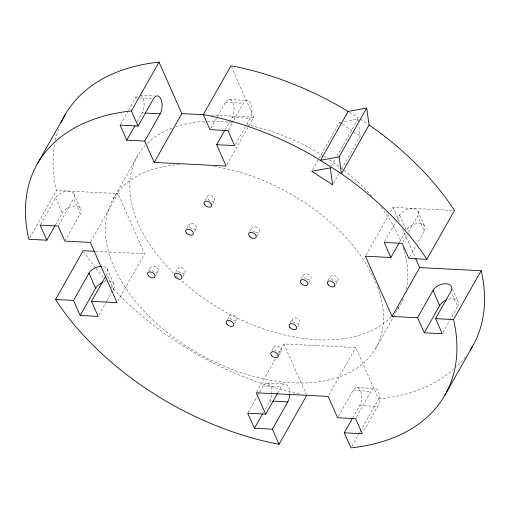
<?xml version="1.0" encoding="UTF-8"?>
<svg xmlns="http://www.w3.org/2000/svg" width="510" height="510" viewBox="0 0 510 510"><rect width="100%" height="100%" fill="white"/><g stroke="black" fill="none" stroke-linecap="round" stroke-linejoin="round"><path stroke-width="0.38" stroke-dasharray="2.55 1.91" d="M29.631 237.915L56.482 190.459L56.068 188.847A234.307 142.959 29.5 0 1 54.659 143.852M40.551 224.457L55.603 197.848A10.41 6.375 -23.9 0 1 68.652 191.123A10.41 6.375 -23.9 0 1 73.58 198.753L80.255 213.811L65.586 239.732M55.329 225.184L62.271 212.906A10.41 6.375 -23.9 0 1 75.327 206.18A10.41 6.375 -23.9 0 1 80.255 213.811M58.529 225.363L73.58 198.753M120.481 124.434L128.195 110.791M128.584 110.109L135.532 97.831A10.41 5.234 -87.1 0 1 138.012 95.249M137.184 121.756L142.201 112.888A10.41 5.234 -87.1 0 0 140.715 95.376M113.175 199.034L137.553 155.952M90.697 241.695L117.931 193.551L56.482 190.459M106.163 275.4L106.934 274.036A10.41 6.375 -23.9 0 0 102.006 266.405M98.94 315.014L106.654 301.372M107.043 300.69L112.449 291.14M112.831 290.458L113.602 289.094L106.934 274.036M210.757 128.278L216.935 117.364M217.324 116.682L225.426 102.357A10.41 5.234 -87.1 0 1 232.828 102.701A10.41 5.234 -87.1 0 1 232.095 117.408L225.152 129.687M117.765 301.231L144.611 253.776L117.931 193.551M228.352 129.865L233.37 120.998M233.758 120.315L243.404 103.256A10.41 5.234 -87.1 0 1 250.805 103.606A10.41 5.234 -87.1 0 1 250.078 118.314L246.604 124.453M148.754 270.918L150.922 267.087M156.353 274.399L158.164 271.205A4.163 2.544 29.5 0 0 153.822 266.207A4.163 2.544 29.5 0 0 151.636 270.026A4.163 2.544 29.5 0 0 158.164 271.205M186.94 228.27L189.108 224.438M235.41 144.241L246.215 125.135M205.294 200.162L207.462 196.331M226.893 164.673L248.682 126.155M249.071 125.466L253.744 117.217L231.585 67.205M194.597 231.655L196.401 228.461M212.536 204.28L214.704 200.449A4.163 2.544 29.5 0 0 210.369 195.451A4.163 2.544 29.5 0 0 208.182 199.27A4.163 2.544 29.5 0 0 214.704 200.449M175.72 272.276L177.888 268.445M182.962 276.394L185.13 272.563A4.163 2.544 29.5 0 0 180.795 267.565A4.163 2.544 29.5 0 0 178.602 271.384A4.163 2.544 29.5 0 0 185.13 272.563M249.919 231.342L252.087 227.511M256.747 236.187L259.278 231.725M227.428 319.451L229.596 315.62M312.502 169.913L318.731 158.91M319.12 158.221L339.354 122.457L340.903 122.177M234.619 323.659L236.787 319.827A4.163 2.544 29.5 0 0 232.554 314.798A4.163 2.544 29.5 0 0 230.233 318.546A4.163 2.544 29.5 0 0 236.787 319.827M331.468 165.833L335.363 158.954M336.919 156.207L357.931 119.066L343.995 121.609M333.419 183.453L339.258 173.139M341.592 169.014L360.27 136.004L358.677 124.453M301.576 278.607L303.743 274.775M308.818 282.725L310.985 278.894M272.002 350.721L274.17 346.889M290.305 322.709L292.472 318.877M256.645 392.094L275.323 359.085M276.879 356.337L278.046 354.272M278.434 353.583L283.885 343.957L355.801 347.571L378.598 399.037L361.475 429.292M279.244 354.839L281.412 351.007A4.163 2.544 29.5 0 0 277.07 346.009A4.163 2.544 29.5 0 0 274.884 349.828A4.163 2.544 29.5 0 0 281.412 351.007M248.121 412.545L257.773 395.492M258.156 394.81L259.316 392.764M259.698 392.082L263.173 385.942A10.41 5.234 -87.1 0 1 268.834 383.82A10.41 5.234 -87.1 0 1 271.76 393.038M297.598 326.731L299.765 322.9M328.542 279.964L330.709 276.133M335.784 284.083L337.951 280.251A4.163 2.544 29.5 0 0 333.617 275.253A4.163 2.544 29.5 0 0 331.43 279.072A4.163 2.544 29.5 0 0 337.951 280.251M262.899 413.278L263.67 411.914M265.213 409.186L269.841 400.994A10.41 5.234 -87.1 0 0 271.741 393.714M277.676 392.987L281.15 386.848A10.41 5.234 -87.1 0 1 286.658 384.604A10.41 5.234 -87.1 0 1 289.744 393.261M366.167 254.847L388.735 214.959M390.29 212.211L393.012 207.391L454.461 210.49M384.591 241.772L396.557 220.62M396.946 219.937L399.649 215.163A10.41 6.375 -23.9 0 1 412.698 208.437A10.41 6.375 -23.9 0 1 417.626 216.068L424.294 231.126L417.346 243.404M399.368 242.499L404.774 232.949M402.957 241.989L407.974 233.121M408.363 232.439L417.626 216.068M328.95 395.027L355.801 347.571M409.632 257.046L415.803 246.132M375.698 348.304L393.108 317.526M393.497 316.844L400.076 305.216M338.404 416.389L353.067 390.462A10.41 5.234 -87.1 0 1 360.468 390.813A10.41 5.234 -87.1 0 1 359.741 405.52L352.792 417.798M356.382 417.295L371.05 391.368A10.41 5.234 -87.1 0 1 378.445 391.718A10.41 5.234 -87.1 0 1 377.719 406.425L363.05 432.346M351.747 446.486L359.142 433.423M359.531 432.735L361.086 429.981M442.98 332.329L457.648 306.408L451.611 292.785M378.598 399.037L380.428 398.871A234.307 142.959 29.5 0 0 453.262 369.648M140.161 94.994L154.23 95.708M229.277 99.482L247.254 100.387M135.532 97.831L139.44 98.028M140.225 98.067L153.51 98.736M225.426 102.357L243.404 103.256M211.07 115.069L253.744 117.217M142.201 112.888L143.763 112.965M232.095 117.408L250.078 118.314M95.772 251.315L144.611 253.776M267.023 383.067L285.001 383.973M356.917 387.594L374.901 388.499M263.173 385.942L281.15 386.848M353.067 390.462L371.05 391.368M269.841 400.994L271.409 401.077M359.741 405.52L377.719 406.425M349.414 112.2L359.703 118.696M339.354 122.457L341.878 123.962M342.51 124.338L360.27 136.004M360.353 119.117L367.869 124.153M381.168 207.379L383.042 209.795A150.998 92.132 29.5 0 1 401.16 241.938M417.862 210.859L424.537 225.917M452.485 289.004L457.884 301.193M399.649 215.163L406.317 230.22A10.41 6.375 -23.9 0 1 419.367 223.488A10.41 6.375 -23.9 0 1 424.294 231.126M393.012 207.391L400.089 223.355M402.658 229.162L415.197 257.461M283.885 343.957L306.682 395.416M73.822 193.545L80.491 208.603M107.176 268.827L113.845 283.879M55.603 197.848L62.271 212.906M357.931 119.066L358.25 121.374M377.566 287.073A150.998 92.132 29.5 0 1 292.797 382.825A150.998 92.132 29.5 0 1 117.383 273.978A150.998 92.132 29.5 0 1 180.119 164.552M214.34 166.432A150.998 92.132 29.5 0 1 377.311 286.39M403.263 298.72A150.998 92.132 29.5 0 1 397.36 309.5M391.291 316.806A150.998 92.132 29.5 0 1 355.087 336.428L348.069 337.945A150.998 92.132 29.5 0 1 283.235 334.681L274.527 332.373A150.998 92.132 29.5 0 1 181.235 280.506M177.888 277.421A150.998 92.132 29.5 0 1 174.095 273.768M173.559 273.245A150.998 92.132 29.5 0 1 159.789 258.079L154.587 251.379A150.998 92.132 29.5 0 1 130.534 197.083L129.897 190.612A150.998 92.132 29.5 0 1 145.318 145.433M147.384 143.323A150.998 92.132 29.5 0 1 173.011 127.672M175.867 126.678A150.998 92.132 29.5 0 1 182.542 124.746L189.554 123.229A150.998 92.132 29.5 0 1 206.83 121.348M207.615 121.323A150.998 92.132 29.5 0 1 232.554 122.483M246.451 124.733A150.998 92.132 29.5 0 1 254.388 126.486L263.103 128.8A150.998 92.132 29.5 0 1 322.792 155.505M324.13 156.34A150.998 92.132 29.5 0 1 326.789 158.036M329.422 159.77A150.998 92.132 29.5 0 1 340.929 167.924M341.547 168.396A150.998 92.132 29.5 0 1 343.402 169.811M344.014 170.289A150.998 92.132 29.5 0 1 369.737 193.794M370.234 194.329A150.998 92.132 29.5 0 1 372.204 196.503M403.257 247.764A150.998 92.132 29.5 0 1 404.194 250.773M404.411 251.526A150.998 92.132 29.5 0 1 407.095 264.084L407.726 270.555A150.998 92.132 29.5 0 1 406.336 288.921M448.322 299.313A10.41 6.375 -23.9 0 1 457.648 306.408M254.802 232.024A4.163 2.544 29.5 0 1 252.833 226.867A4.163 2.544 29.5 0 1 259.303 229.863A4.163 2.544 29.5 0 1 255.038 232.133M306.331 279.168A4.163 2.544 29.5 0 1 304.623 274.036A4.163 2.544 29.5 0 1 311.036 277.204A4.163 2.544 29.5 0 1 306.561 279.282M108.675 281.456A10.41 6.375 -23.9 0 1 113.602 289.094M103.638 282.196A10.41 6.375 -23.9 0 1 106.214 281.584M465.369 356.962A234.307 142.959 29.5 0 1 455.564 367.582M299.415 393.988A234.307 142.959 29.5 0 1 110.919 286.282M106.265 281.087A234.307 142.959 29.5 0 1 105.219 279.888M103.154 277.478A234.307 142.959 29.5 0 1 95.752 268.375M95.281 267.763A234.307 142.959 29.5 0 1 84.195 252.322M55.418 140.065A234.307 142.959 29.5 0 1 59.077 127.666M189.745 227.211A4.163 2.544 29.5 0 0 196.318 228.601A4.163 2.544 29.5 0 0 192.2 223.546A4.163 2.544 29.5 0 0 189.745 227.211M293.11 321.651A4.163 2.544 29.5 0 0 299.682 323.04A4.163 2.544 29.5 0 0 295.564 317.985A4.163 2.544 29.5 0 0 293.11 321.651"/><path stroke-width="0.76" d="M37.504 163.602L65.133 114.775M61.066 122.789A234.307 142.959 29.5 0 1 157.201 62.296L159.031 62.137L131.401 110.963L129.572 111.129A234.307 142.959 29.5 0 0 28.445 237.679L28.853 239.286L46.837 240.191L54.94 225.866M224.763 130.369L216.661 144.7L226.115 166.043L154.198 162.429L144.744 141.079L126.76 140.173L134.869 125.849M126.76 140.173L120.092 125.116L138.07 126.021L153.51 98.736A10.41 5.234 -87.1 0 1 160.911 99.08A10.41 5.234 -87.1 0 1 160.178 113.794L144.744 141.079M306.682 395.416L279.053 444.242L277 443.891A234.307 142.959 29.5 0 1 56.565 301.155L55.539 299.51L83.162 250.684L94.981 251.277M105.774 276.082L91.494 301.321L98.162 316.378L80.185 315.473L73.516 300.416L88.957 273.13A10.41 6.375 -23.9 0 1 101.413 266.386M154.198 162.429L181.828 113.596L159.031 62.137M80.185 315.473L95.625 288.188A10.41 6.375 -23.9 0 1 103.001 282.419M216.661 144.7L234.638 145.605L227.97 130.547L209.986 129.642L203.318 114.584L230.947 65.758L233 66.109A234.307 142.959 29.5 0 1 339.921 106.564L348.145 111.448L366.728 108.063L369.061 124.995L341.439 173.827L339.099 156.889L366.728 108.063M348.145 111.448L320.522 160.28L339.099 156.889M279.053 444.242L272.385 429.19L254.407 428.285L262.51 413.961M254.407 428.285L247.732 413.228L265.716 414.133L277.293 393.669M272.385 429.19L287.825 401.899A10.41 5.234 -87.1 0 0 289.718 394.619M417.562 317.73L432.996 290.445A10.41 6.375 -23.9 0 1 446.052 283.713A10.41 6.375 -23.9 0 1 450.98 291.35L435.54 318.635L442.208 333.693L424.231 332.788L417.562 317.73L392.069 316.449L365.389 256.224L390.877 257.505L398.986 243.181M392.069 316.449L419.692 267.616L415.516 258.188M390.877 257.505L384.208 242.454L402.186 243.353L408.854 258.411L426.838 259.316L454.461 210.49L453.435 208.845A234.307 142.959 29.5 0 0 376.826 130.458L369.061 124.995M419.692 267.616L481.147 270.714L453.517 319.541L453.932 321.153A234.307 142.959 29.5 0 1 352.799 447.703L350.969 447.863L344.301 432.805L352.404 418.481M424.231 332.788L439.671 305.503A10.41 6.375 -23.9 0 1 446.409 299.982M444.867 395.224L472.496 346.398M181.828 113.596L203.955 114.712M145.331 113.041L160.178 113.794M55.539 299.51L73.516 300.416M91.494 301.321L116.988 302.608L90.308 242.384L64.815 241.096L58.14 226.045L40.162 225.139L46.837 240.191M435.54 318.635L453.517 319.541M272.971 401.153L287.825 401.899M344.301 432.805L362.278 433.71L355.61 418.659L337.633 417.754L328.172 396.404L256.256 392.783L265.716 414.133M203.318 114.584L205.377 114.941A234.307 142.959 29.5 0 1 312.292 155.391L337.263 170.888L349.203 179.29A234.307 142.959 29.5 0 1 425.805 257.677L426.838 259.316M432.996 290.445L439.671 305.503M131.401 110.963L138.07 126.021M88.957 273.13L95.625 288.188M481.147 270.714L481.555 272.321A234.307 142.959 29.5 0 1 470.163 350.236M330.301 167.898L311.725 171.29L332.641 184.83L330.301 167.898M148.384 275.77A4.163 2.544 29.5 0 0 154.912 276.949A4.163 2.544 29.5 0 0 150.577 271.951A4.163 2.544 29.5 0 0 148.384 275.77M271.632 355.578A4.163 2.544 29.5 0 0 278.16 356.758A4.163 2.544 29.5 0 0 273.825 351.76A4.163 2.544 29.5 0 0 271.632 355.578M328.179 284.822A4.163 2.544 29.5 0 0 334.707 285.995A4.163 2.544 29.5 0 0 330.365 280.997A4.163 2.544 29.5 0 0 328.179 284.822M204.931 205.014A4.163 2.544 29.5 0 0 211.459 206.193A4.163 2.544 29.5 0 0 207.117 201.195A4.163 2.544 29.5 0 0 204.931 205.014M175.357 277.128A4.163 2.544 29.5 0 0 181.879 278.307A4.163 2.544 29.5 0 0 177.544 273.309A4.163 2.544 29.5 0 0 175.357 277.128M226.982 324.29A4.163 2.544 29.5 0 0 233.535 325.571A4.163 2.544 29.5 0 0 229.302 320.541A4.163 2.544 29.5 0 0 226.982 324.29M289.858 327.394A4.163 2.544 29.5 0 0 296.431 328.784A4.163 2.544 29.5 0 0 292.313 323.729A4.163 2.544 29.5 0 0 289.858 327.394M301.206 283.464A4.163 2.544 29.5 0 0 307.734 284.644A4.163 2.544 29.5 0 0 303.399 279.646A4.163 2.544 29.5 0 0 301.206 283.464M249.473 236.181A4.163 2.544 29.5 0 0 256.026 237.469A4.163 2.544 29.5 0 0 251.793 232.439A4.163 2.544 29.5 0 0 249.473 236.181M186.494 232.955A4.163 2.544 29.5 0 0 193.067 234.345A4.163 2.544 29.5 0 0 188.949 229.29A4.163 2.544 29.5 0 0 186.494 232.955"/></g></svg>
